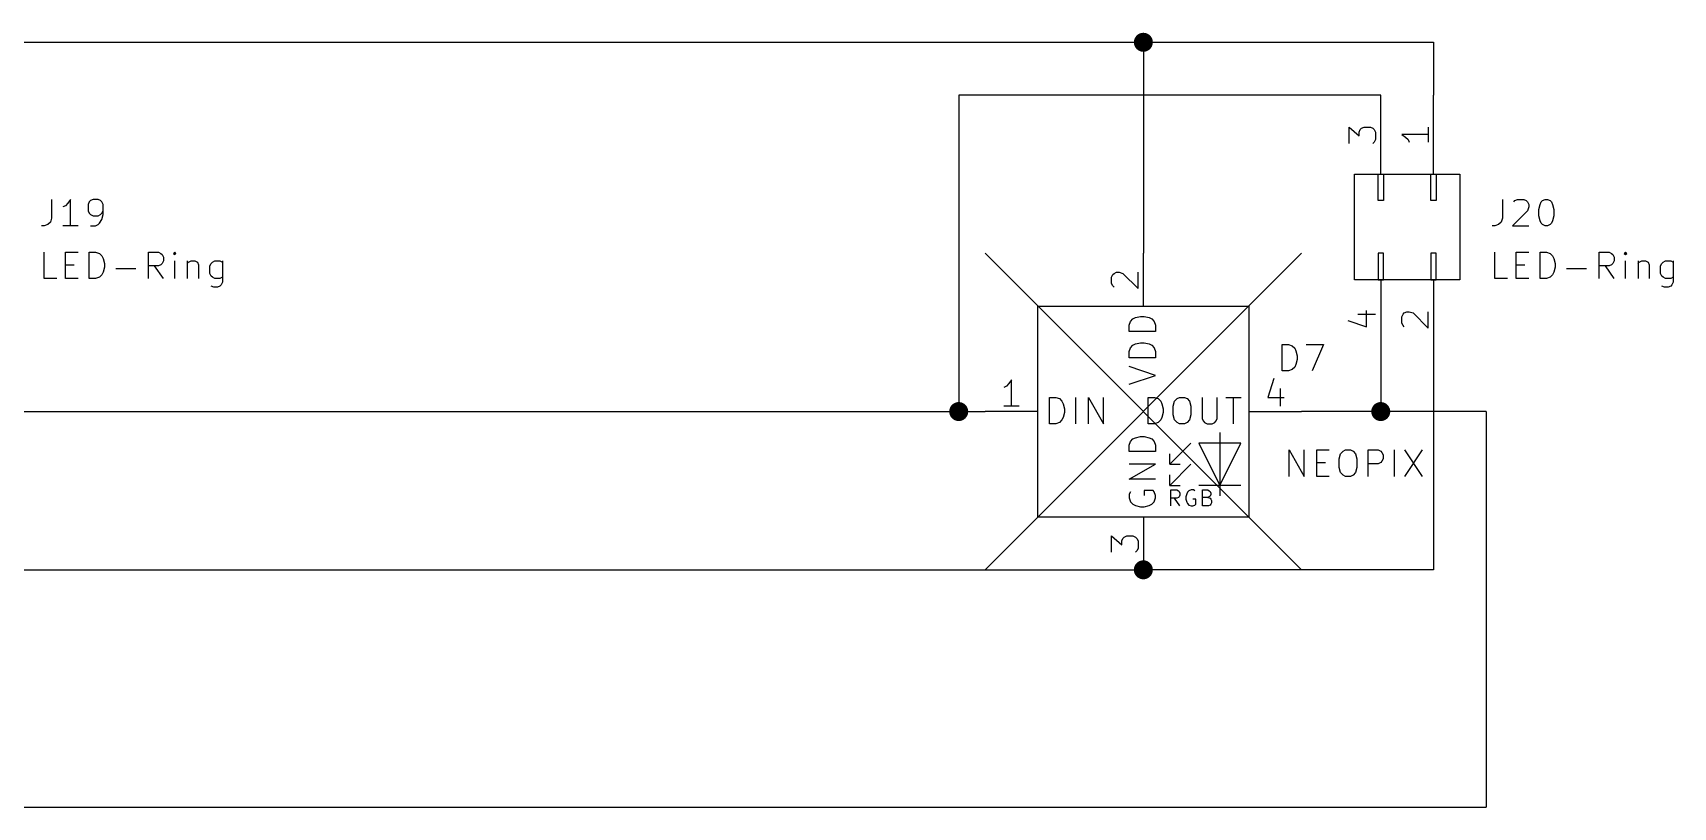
# Model space of a CAD drawing. Extents: x 0.4 to 11.3, y -7.9 to -0.4.
# Drawn here: x 5.545 to 8.654, y -4.75 to -3.282 of the extents above; entities that cross this region are included whole.
import ezdxf

# ---------------------------------------------------------------- set-up
doc = ezdxf.new("R2010")
doc.units = 0
doc.header["$MEASUREMENT"] = 0
for name, color, linetype in [('CYAN2', 4, 'CONTINUOUS'), ('GRAY3', 9, 'CONTINUOUS'), ('GREEN3', 91, 'CONTINUOUS'), ('LORANGE', 41, 'CONTINUOUS'), ('LYELLOW', 51, 'CONTINUOUS'), ('RED2', 1, 'CONTINUOUS'), ('RED3', 11, 'CONTINUOUS'), ('WHITE', 7, 'CONTINUOUS')]:
    doc.layers.add(name, color=color, linetype=linetype)

msp = doc.modelspace()

# ---------------------------------------------------------------- linework, layer by layer
at = {"layer": 'CYAN2', "linetype": 'CONTINUOUS'}
for p, q in [((5.58057, -3.5978), (5.58057, -3.63352)), ((5.61152, -3.60495), (5.60676, -3.60971)), ((5.61628, -3.5978), (5.61152, -3.60495)), ((5.61628, -3.6478), (5.61628, -3.5978)), ((5.65199, -3.60257), (5.64961, -3.60733)), ((5.65437, -3.60019), (5.65199, -3.60257)), ((5.65914, -3.5978), (5.65437, -3.60019)), ((5.66866, -3.5978), (5.65914, -3.5978)), ((5.67342, -3.60019), (5.66866, -3.5978)), ((5.6758, -3.60257), (5.67342, -3.60019)), ((5.67819, -3.60733), (5.6758, -3.60257)), ((8.33057, -3.5978), (8.33057, -3.63352)), ((8.33057, -3.5978), (8.33057, -3.63352)), ((8.352, -3.60257), (8.35437, -3.60019)), ((8.352, -3.60257), (8.35437, -3.60019)), ((8.35437, -3.60019), (8.35914, -3.5978)), ((8.35437, -3.60019), (8.35914, -3.5978)), ((8.35914, -3.5978), (8.37104, -3.5978)), ((8.35914, -3.5978), (8.37104, -3.5978)), ((8.37104, -3.5978), (8.3758, -3.60019)), ((8.37104, -3.5978), (8.3758, -3.60019)), ((8.3758, -3.60019), (8.37819, -3.60257)), ((8.3758, -3.60019), (8.37819, -3.60257)), ((8.37819, -3.60257), (8.38057, -3.60733)), ((8.37819, -3.60257), (8.38057, -3.60733)), ((8.40199, -3.60733), (8.40437, -3.60257)), ((8.40199, -3.60733), (8.40437, -3.60257)), ((8.40437, -3.60257), (8.40676, -3.60019)), ((8.40437, -3.60257), (8.40676, -3.60019)), ((8.40676, -3.60019), (8.41152, -3.5978)), ((8.40676, -3.60019), (8.41152, -3.5978)), ((8.41152, -3.5978), (8.41628, -3.5978)), ((8.41152, -3.5978), (8.41628, -3.5978)), ((8.41628, -3.5978), (8.42104, -3.60019)), ((8.41628, -3.5978), (8.42104, -3.60019)), ((8.42104, -3.60019), (8.42342, -3.60257)), ((8.42104, -3.60019), (8.42342, -3.60257)), ((8.42342, -3.60257), (8.4258, -3.60733)), ((8.42342, -3.60257), (8.4258, -3.60733)), ((5.58057, -3.63352), (5.57819, -3.64066)), ((5.60676, -3.60971), (5.602, -3.61209)), ((5.64961, -3.60733), (5.64961, -3.61923)), ((5.64961, -3.61923), (5.65199, -3.624)), ((5.65199, -3.624), (5.65437, -3.62637)), ((5.65437, -3.62637), (5.65914, -3.62876)), ((5.65914, -3.62876), (5.66866, -3.62876)), ((5.66866, -3.62876), (5.67342, -3.62637)), ((5.67104, -3.64304), (5.6758, -3.6359)), ((5.67342, -3.62637), (5.6758, -3.624)), ((5.6758, -3.624), (5.67819, -3.61923)), ((5.6758, -3.6359), (5.67819, -3.62637)), ((5.67819, -3.62637), (5.67819, -3.60733)), ((8.33057, -3.63352), (8.32819, -3.64066)), ((8.33057, -3.63352), (8.32819, -3.64066)), ((8.37819, -3.61923), (8.34961, -3.6478)), ((8.37819, -3.61923), (8.34961, -3.6478)), ((8.38057, -3.61209), (8.37819, -3.61923)), ((8.38057, -3.61209), (8.37819, -3.61923)), ((8.38057, -3.60733), (8.38057, -3.61209)), ((8.38057, -3.60733), (8.38057, -3.61209)), ((8.39961, -3.61685), (8.40199, -3.60733)), ((8.39961, -3.61685), (8.40199, -3.60733)), ((8.39961, -3.62876), (8.39961, -3.61685)), ((8.39961, -3.62876), (8.39961, -3.61685)), ((8.40199, -3.63828), (8.39961, -3.62876)), ((8.40199, -3.63828), (8.39961, -3.62876)), ((8.4258, -3.60733), (8.42819, -3.61685)), ((8.4258, -3.60733), (8.42819, -3.61685)), ((8.42819, -3.62876), (8.4258, -3.63828)), ((8.42819, -3.62876), (8.4258, -3.63828)), ((8.42819, -3.61685), (8.42819, -3.62876)), ((8.42819, -3.61685), (8.42819, -3.62876)), ((5.56628, -3.6478), (5.56152, -3.6478)), ((5.57343, -3.64543), (5.56628, -3.6478)), ((5.57819, -3.64066), (5.57343, -3.64543)), ((5.63057, -3.6478), (5.602, -3.6478)), ((5.65437, -3.6478), (5.6639, -3.6478)), ((5.6639, -3.6478), (5.66866, -3.64543)), ((5.66866, -3.64543), (5.67104, -3.64304)), ((8.31628, -3.6478), (8.31152, -3.6478)), ((8.31628, -3.6478), (8.31152, -3.6478)), ((8.32343, -3.64543), (8.31628, -3.6478)), ((8.32343, -3.64543), (8.31628, -3.6478)), ((8.32819, -3.64066), (8.32343, -3.64543)), ((8.32819, -3.64066), (8.32343, -3.64543)), ((8.34961, -3.6478), (8.38057, -3.6478)), ((8.34961, -3.6478), (8.38057, -3.6478)), ((8.40437, -3.64304), (8.40199, -3.63828)), ((8.40437, -3.64304), (8.40199, -3.63828)), ((8.40676, -3.64543), (8.40437, -3.64304)), ((8.40676, -3.64543), (8.40437, -3.64304)), ((8.41152, -3.6478), (8.40676, -3.64543)), ((8.41152, -3.6478), (8.40676, -3.64543)), ((8.41628, -3.6478), (8.41152, -3.6478)), ((8.41628, -3.6478), (8.41152, -3.6478)), ((8.42104, -3.64543), (8.41628, -3.6478)), ((8.42104, -3.64543), (8.41628, -3.6478)), ((8.42342, -3.64304), (8.42104, -3.64543)), ((8.42342, -3.64304), (8.42104, -3.64543)), ((8.4258, -3.63828), (8.42342, -3.64304)), ((8.4258, -3.63828), (8.42342, -3.64304)), ((5.56628, -3.7478), (5.56628, -3.6978)), ((5.60676, -3.7478), (5.60676, -3.6978)), ((5.60676, -3.6978), (5.63057, -3.6978)), ((5.65199, -3.7478), (5.65199, -3.6978)), ((5.65199, -3.6978), (5.6639, -3.6978)), ((5.6639, -3.6978), (5.67104, -3.70019)), ((5.67104, -3.70019), (5.6758, -3.70495)), ((5.7639, -3.7478), (5.7639, -3.6978)), ((5.7639, -3.6978), (5.78294, -3.6978)), ((5.78294, -3.6978), (5.78771, -3.70019)), ((5.78771, -3.70019), (5.79009, -3.70257)), ((5.8139, -3.6978), (5.81152, -3.70019)), ((5.81152, -3.70019), (5.8139, -3.70257)), ((5.81628, -3.70019), (5.8139, -3.6978)), ((5.8139, -3.6978), (5.8139, -3.70257)), ((5.8139, -3.70257), (5.81628, -3.70019)), ((8.31628, -3.7478), (8.31628, -3.6978)), ((8.31628, -3.7478), (8.31628, -3.6978)), ((8.35676, -3.7478), (8.35676, -3.6978)), ((8.35676, -3.6978), (8.38057, -3.6978)), ((8.35676, -3.7478), (8.35676, -3.6978)), ((8.35676, -3.6978), (8.38057, -3.6978)), ((8.40199, -3.7478), (8.40199, -3.6978)), ((8.40199, -3.6978), (8.4139, -3.6978)), ((8.40199, -3.7478), (8.40199, -3.6978)), ((8.40199, -3.6978), (8.4139, -3.6978)), ((8.4139, -3.6978), (8.42104, -3.70019)), ((8.4139, -3.6978), (8.42104, -3.70019)), ((8.42104, -3.70019), (8.4258, -3.70495)), ((8.42104, -3.70019), (8.4258, -3.70495)), ((8.5139, -3.7478), (8.5139, -3.6978)), ((8.5139, -3.6978), (8.53294, -3.6978)), ((8.5139, -3.7478), (8.5139, -3.6978)), ((8.5139, -3.6978), (8.53294, -3.6978)), ((8.53294, -3.6978), (8.53771, -3.70019)), ((8.53294, -3.6978), (8.53771, -3.70019)), ((8.53771, -3.70019), (8.54009, -3.70257)), ((8.53771, -3.70019), (8.54009, -3.70257)), ((8.5639, -3.6978), (8.56152, -3.70019)), ((8.5639, -3.6978), (8.56152, -3.70019)), ((8.56152, -3.70019), (8.5639, -3.70257)), ((8.56152, -3.70019), (8.5639, -3.70257)), ((8.56628, -3.70019), (8.5639, -3.6978)), ((8.5639, -3.6978), (8.5639, -3.70257)), ((8.56628, -3.70019), (8.5639, -3.6978)), ((8.5639, -3.6978), (8.5639, -3.70257)), ((8.5639, -3.70257), (8.56628, -3.70019)), ((8.5639, -3.70257), (8.56628, -3.70019)), ((5.60676, -3.72161), (5.62343, -3.72161)), ((5.6758, -3.70495), (5.67819, -3.70971)), ((5.67819, -3.70971), (5.68056, -3.71923)), ((5.68056, -3.72637), (5.67819, -3.7359)), ((5.68056, -3.71923), (5.68056, -3.72637)), ((5.70199, -3.72876), (5.74009, -3.72876)), ((5.78294, -3.724), (5.7639, -3.724)), ((5.79247, -3.7478), (5.7758, -3.724)), ((5.78771, -3.72161), (5.78294, -3.724)), ((5.79009, -3.71923), (5.78771, -3.72161)), ((5.79009, -3.70257), (5.79247, -3.70733)), ((5.79247, -3.71447), (5.79009, -3.71923)), ((5.79247, -3.70733), (5.79247, -3.71447)), ((5.8139, -3.7478), (5.8139, -3.71447)), ((5.83771, -3.71447), (5.83771, -3.7478)), ((5.83771, -3.71923), (5.84009, -3.71685)), ((5.84009, -3.71685), (5.84485, -3.71447)), ((5.84485, -3.71447), (5.852, -3.71447)), ((5.852, -3.71447), (5.85676, -3.71685)), ((5.85676, -3.71685), (5.85914, -3.72161)), ((5.85914, -3.72161), (5.85914, -3.7478)), ((5.88057, -3.724), (5.88294, -3.71923)), ((5.88057, -3.73828), (5.88057, -3.724)), ((5.88294, -3.71923), (5.88533, -3.71685)), ((5.88533, -3.71685), (5.89009, -3.71447)), ((5.89009, -3.71447), (5.89961, -3.71447)), ((5.89961, -3.71447), (5.90437, -3.71685)), ((5.90437, -3.71447), (5.90437, -3.75495)), ((8.35676, -3.72161), (8.37343, -3.72161)), ((8.35676, -3.72161), (8.37343, -3.72161)), ((8.4258, -3.70495), (8.42819, -3.70971)), ((8.4258, -3.70495), (8.42819, -3.70971)), ((8.42819, -3.70971), (8.43056, -3.71923)), ((8.42819, -3.70971), (8.43056, -3.71923)), ((8.43056, -3.72637), (8.42819, -3.7359)), ((8.43056, -3.72637), (8.42819, -3.7359)), ((8.43056, -3.71923), (8.43056, -3.72637)), ((8.43056, -3.71923), (8.43056, -3.72637)), ((8.45199, -3.72876), (8.49009, -3.72876)), ((8.45199, -3.72876), (8.49009, -3.72876)), ((8.53294, -3.724), (8.5139, -3.724)), ((8.53294, -3.724), (8.5139, -3.724)), ((8.54247, -3.7478), (8.5258, -3.724)), ((8.54247, -3.7478), (8.5258, -3.724)), ((8.53771, -3.72161), (8.53294, -3.724)), ((8.53771, -3.72161), (8.53294, -3.724)), ((8.54009, -3.71923), (8.53771, -3.72161)), ((8.54009, -3.71923), (8.53771, -3.72161)), ((8.54009, -3.70257), (8.54247, -3.70733)), ((8.54009, -3.70257), (8.54247, -3.70733)), ((8.54247, -3.71447), (8.54009, -3.71923)), ((8.54247, -3.71447), (8.54009, -3.71923)), ((8.54247, -3.70733), (8.54247, -3.71447)), ((8.54247, -3.70733), (8.54247, -3.71447)), ((8.5639, -3.7478), (8.5639, -3.71447)), ((8.5639, -3.7478), (8.5639, -3.71447)), ((8.58771, -3.71447), (8.58771, -3.7478)), ((8.58771, -3.71447), (8.58771, -3.7478)), ((8.58771, -3.71923), (8.59009, -3.71685)), ((8.58771, -3.71923), (8.59009, -3.71685)), ((8.59009, -3.71685), (8.59485, -3.71447)), ((8.59009, -3.71685), (8.59485, -3.71447)), ((8.59485, -3.71447), (8.602, -3.71447)), ((8.59485, -3.71447), (8.602, -3.71447)), ((8.602, -3.71447), (8.60676, -3.71685)), ((8.602, -3.71447), (8.60676, -3.71685)), ((8.60676, -3.71685), (8.60914, -3.72161)), ((8.60676, -3.71685), (8.60914, -3.72161)), ((8.60914, -3.72161), (8.60914, -3.7478)), ((8.60914, -3.72161), (8.60914, -3.7478)), ((8.63057, -3.724), (8.63294, -3.71923)), ((8.63057, -3.724), (8.63294, -3.71923)), ((8.63057, -3.73828), (8.63057, -3.724)), ((8.63057, -3.73828), (8.63057, -3.724)), ((8.63294, -3.71923), (8.63533, -3.71685)), ((8.63294, -3.71923), (8.63533, -3.71685)), ((8.63533, -3.71685), (8.64009, -3.71447)), ((8.63533, -3.71685), (8.64009, -3.71447)), ((8.64009, -3.71447), (8.64961, -3.71447)), ((8.64009, -3.71447), (8.64961, -3.71447)), ((8.64961, -3.71447), (8.65437, -3.71685)), ((8.64961, -3.71447), (8.65437, -3.71685)), ((8.65437, -3.71447), (8.65437, -3.75495)), ((8.65437, -3.71447), (8.65437, -3.75495)), ((5.59009, -3.7478), (5.56628, -3.7478)), ((5.63057, -3.7478), (5.60676, -3.7478)), ((5.6639, -3.7478), (5.65199, -3.7478)), ((5.67104, -3.74543), (5.6639, -3.7478)), ((5.6758, -3.74066), (5.67104, -3.74543)), ((5.67819, -3.7359), (5.6758, -3.74066)), ((5.88294, -3.74304), (5.88057, -3.73828)), ((5.88533, -3.74543), (5.88294, -3.74304)), ((5.88771, -3.76447), (5.88294, -3.76209)), ((5.89009, -3.7478), (5.88533, -3.74543)), ((5.89961, -3.7478), (5.89009, -3.7478)), ((5.89961, -3.76209), (5.89485, -3.76447)), ((5.90437, -3.74543), (5.89961, -3.7478)), ((5.90199, -3.75971), (5.89961, -3.76209)), ((5.90437, -3.75495), (5.90199, -3.75971)), ((8.34009, -3.7478), (8.31628, -3.7478)), ((8.34009, -3.7478), (8.31628, -3.7478)), ((8.38057, -3.7478), (8.35676, -3.7478)), ((8.38057, -3.7478), (8.35676, -3.7478)), ((8.4139, -3.7478), (8.40199, -3.7478)), ((8.4139, -3.7478), (8.40199, -3.7478)), ((8.42104, -3.74543), (8.4139, -3.7478)), ((8.42104, -3.74543), (8.4139, -3.7478)), ((8.4258, -3.74066), (8.42104, -3.74543)), ((8.4258, -3.74066), (8.42104, -3.74543)), ((8.42819, -3.7359), (8.4258, -3.74066)), ((8.42819, -3.7359), (8.4258, -3.74066)), ((8.63294, -3.74304), (8.63057, -3.73828)), ((8.63294, -3.74304), (8.63057, -3.73828)), ((8.63533, -3.74543), (8.63294, -3.74304)), ((8.63533, -3.74543), (8.63294, -3.74304)), ((8.63771, -3.76447), (8.63294, -3.76209)), ((8.63771, -3.76447), (8.63294, -3.76209)), ((8.64009, -3.7478), (8.63533, -3.74543)), ((8.64009, -3.7478), (8.63533, -3.74543)), ((8.64961, -3.7478), (8.64009, -3.7478)), ((8.64961, -3.7478), (8.64009, -3.7478)), ((8.64961, -3.76209), (8.64485, -3.76447)), ((8.64961, -3.76209), (8.64485, -3.76447)), ((8.65437, -3.74543), (8.64961, -3.7478)), ((8.65437, -3.74543), (8.64961, -3.7478)), ((8.65199, -3.75971), (8.64961, -3.76209)), ((8.65199, -3.75971), (8.64961, -3.76209)), ((8.65437, -3.75495), (8.65199, -3.75971)), ((8.65437, -3.75495), (8.65199, -3.75971)), ((5.89485, -3.76447), (5.88771, -3.76447)), ((8.64485, -3.76447), (8.63771, -3.76447)), ((8.64485, -3.76447), (8.63771, -3.76447))]:
    msp.add_line(p, q, dxfattribs=at)
at = {"layer": 'GRAY3', "linetype": 'CONTINUOUS'}
for p, q in [((7.65, -3.8), (7.65, -3.7)), ((7.65, -3.8), (7.65, -3.7)), ((7.58988, -3.74523), (7.59226, -3.74047)), ((7.58988, -3.74523), (7.59226, -3.74047)), ((7.58988, -3.75714), (7.58988, -3.74523)), ((7.58988, -3.75714), (7.58988, -3.74523)), ((7.59226, -3.7619), (7.58988, -3.75714)), ((7.59226, -3.7619), (7.58988, -3.75714)), ((7.59226, -3.74047), (7.59464, -3.73809)), ((7.59226, -3.74047), (7.59464, -3.73809)), ((7.59464, -3.76428), (7.59226, -3.7619)), ((7.59464, -3.76428), (7.59226, -3.7619)), ((7.59464, -3.73809), (7.5994, -3.73571)), ((7.59464, -3.73809), (7.5994, -3.73571)), ((7.5994, -3.73571), (7.60417, -3.73571)), ((7.5994, -3.73571), (7.60417, -3.73571)), ((7.60417, -3.73571), (7.61131, -3.73809)), ((7.60417, -3.73571), (7.61131, -3.73809)), ((7.61131, -3.73809), (7.63988, -3.76666)), ((7.61131, -3.73809), (7.63988, -3.76666)), ((7.63988, -3.76666), (7.63988, -3.73571)), ((7.63988, -3.76666), (7.63988, -3.73571)), ((7.45, -4.2), (7.45, -3.8)), ((7.45, -3.8), (7.85, -3.8)), ((7.62551, -3.82905), (7.63028, -3.82428)), ((7.62551, -3.82905), (7.63028, -3.82428)), ((7.63028, -3.82428), (7.63504, -3.8219)), ((7.63028, -3.82428), (7.63504, -3.8219)), ((7.63504, -3.8219), (7.64456, -3.81952)), ((7.63504, -3.8219), (7.64456, -3.81952)), ((7.64456, -3.81952), (7.6517, -3.81952)), ((7.64456, -3.81952), (7.6517, -3.81952)), ((7.6517, -3.81952), (7.66122, -3.8219)), ((7.6517, -3.81952), (7.66122, -3.8219)), ((7.66122, -3.8219), (7.66599, -3.82428)), ((7.66122, -3.8219), (7.66599, -3.82428)), ((7.66599, -3.82428), (7.67075, -3.82905)), ((7.66599, -3.82428), (7.67075, -3.82905)), ((7.85, -3.8), (7.85, -4.2)), ((7.62313, -3.83619), (7.62551, -3.82905)), ((7.62313, -3.83619), (7.62551, -3.82905)), ((7.62313, -3.84809), (7.62313, -3.83619)), ((7.62313, -3.84809), (7.62313, -3.83619)), ((7.67313, -3.84809), (7.62313, -3.84809)), ((7.67313, -3.84809), (7.62313, -3.84809)), ((7.67075, -3.82905), (7.67313, -3.83619)), ((7.67075, -3.82905), (7.67313, -3.83619)), ((7.67313, -3.83619), (7.67313, -3.84809)), ((7.67313, -3.83619), (7.67313, -3.84809)), ((7.62313, -3.88619), (7.62551, -3.87905)), ((7.62313, -3.88619), (7.62551, -3.87905)), ((7.62313, -3.89809), (7.62313, -3.88619)), ((7.62313, -3.89809), (7.62313, -3.88619)), ((7.62551, -3.87905), (7.63028, -3.87428)), ((7.62551, -3.87905), (7.63028, -3.87428)), ((7.63028, -3.87428), (7.63504, -3.8719)), ((7.63028, -3.87428), (7.63504, -3.8719)), ((7.63504, -3.8719), (7.64456, -3.86952)), ((7.63504, -3.8719), (7.64456, -3.86952)), ((7.64456, -3.86952), (7.6517, -3.86952)), ((7.64456, -3.86952), (7.6517, -3.86952)), ((7.6517, -3.86952), (7.66122, -3.8719)), ((7.6517, -3.86952), (7.66122, -3.8719)), ((7.66122, -3.8719), (7.66599, -3.87428)), ((7.66122, -3.8719), (7.66599, -3.87428)), ((7.66599, -3.87428), (7.67075, -3.87905)), ((7.66599, -3.87428), (7.67075, -3.87905)), ((7.67075, -3.87905), (7.67313, -3.88619)), ((7.67075, -3.87905), (7.67313, -3.88619)), ((7.67313, -3.88619), (7.67313, -3.89809)), ((7.67313, -3.88619), (7.67313, -3.89809)), ((7.91309, -3.9228), (7.91309, -3.8728)), ((7.91309, -3.8728), (7.925, -3.8728)), ((7.91309, -3.9228), (7.91309, -3.8728)), ((7.91309, -3.8728), (7.925, -3.8728)), ((7.925, -3.8728), (7.93214, -3.87519)), ((7.925, -3.8728), (7.93214, -3.87519)), ((7.93214, -3.87519), (7.93691, -3.87995)), ((7.93214, -3.87519), (7.93691, -3.87995)), ((7.93691, -3.87995), (7.93929, -3.88471)), ((7.93691, -3.87995), (7.93929, -3.88471)), ((7.93929, -3.88471), (7.94167, -3.89423)), ((7.93929, -3.88471), (7.94167, -3.89423)), ((7.95833, -3.8728), (7.99167, -3.8728)), ((7.95833, -3.8728), (7.99167, -3.8728)), ((7.99167, -3.8728), (7.97024, -3.9228)), ((7.99167, -3.8728), (7.97024, -3.9228)), ((7.67313, -3.89809), (7.62313, -3.89809)), ((7.67313, -3.89809), (7.62313, -3.89809)), ((7.67313, -3.93143), (7.62313, -3.91476)), ((7.67313, -3.93143), (7.62313, -3.91476)), ((7.93691, -3.91566), (7.93214, -3.92043)), ((7.93691, -3.91566), (7.93214, -3.92043)), ((7.93929, -3.9109), (7.93691, -3.91566)), ((7.93929, -3.9109), (7.93691, -3.91566)), ((7.94167, -3.90137), (7.93929, -3.9109)), ((7.94167, -3.90137), (7.93929, -3.9109)), ((7.94167, -3.89423), (7.94167, -3.90137)), ((7.94167, -3.89423), (7.94167, -3.90137)), ((7.39524, -3.94702), (7.39048, -3.95178)), ((7.39524, -3.94702), (7.39048, -3.95178)), ((7.4, -3.93988), (7.39524, -3.94702)), ((7.4, -3.93988), (7.39524, -3.94702)), ((7.4, -3.98988), (7.4, -3.93988)), ((7.4, -3.98988), (7.4, -3.93988)), ((7.62313, -3.94809), (7.67313, -3.93143)), ((7.62313, -3.94809), (7.67313, -3.93143)), ((7.89762, -3.9375), (7.88572, -3.97321)), ((7.89762, -3.9375), (7.88572, -3.97321)), ((7.925, -3.9228), (7.91309, -3.9228)), ((7.925, -3.9228), (7.91309, -3.9228)), ((7.93214, -3.92043), (7.925, -3.9228)), ((7.93214, -3.92043), (7.925, -3.9228)), ((7.39048, -3.95178), (7.38572, -3.95417)), ((7.39048, -3.95178), (7.38572, -3.95417)), ((7.4719, -4.02313), (7.4719, -3.97313)), ((7.4719, -3.97313), (7.48381, -3.97313)), ((7.4719, -4.02313), (7.4719, -3.97313)), ((7.4719, -3.97313), (7.48381, -3.97313)), ((7.48381, -3.97313), (7.49095, -3.97551)), ((7.48381, -3.97313), (7.49095, -3.97551)), ((7.49095, -3.97551), (7.49571, -3.98028)), ((7.49095, -3.97551), (7.49571, -3.98028)), ((7.5219, -4.02313), (7.5219, -3.97313)), ((7.5219, -4.02313), (7.5219, -3.97313)), ((7.54571, -4.02313), (7.54571, -3.97313)), ((7.54571, -3.97313), (7.57428, -4.02313)), ((7.54571, -4.02313), (7.54571, -3.97313)), ((7.54571, -3.97313), (7.57428, -4.02313)), ((7.57428, -4.02313), (7.57428, -3.97313)), ((7.57428, -4.02313), (7.57428, -3.97313)), ((7.65904, -4.02313), (7.65904, -3.97313)), ((7.65904, -3.97313), (7.67095, -3.97313)), ((7.65904, -4.02313), (7.65904, -3.97313)), ((7.65904, -3.97313), (7.67095, -3.97313)), ((7.67095, -3.97313), (7.67809, -3.97551)), ((7.67095, -3.97313), (7.67809, -3.97551)), ((7.67809, -3.97551), (7.68285, -3.98028)), ((7.67809, -3.97551), (7.68285, -3.98028)), ((7.70904, -3.98028), (7.71381, -3.97551)), ((7.70904, -3.98028), (7.71381, -3.97551)), ((7.71381, -3.97551), (7.71857, -3.97313)), ((7.71381, -3.97551), (7.71857, -3.97313)), ((7.71857, -3.97313), (7.72809, -3.97313)), ((7.71857, -3.97313), (7.72809, -3.97313)), ((7.72809, -3.97313), (7.73285, -3.97551)), ((7.72809, -3.97313), (7.73285, -3.97551)), ((7.73285, -3.97551), (7.73761, -3.98028)), ((7.73285, -3.97551), (7.73761, -3.98028)), ((7.76143, -3.97313), (7.76143, -4.01361)), ((7.76143, -3.97313), (7.76143, -4.01361)), ((7.79, -4.01361), (7.79, -3.97313)), ((7.79, -4.01361), (7.79, -3.97313)), ((7.80667, -3.97313), (7.83524, -3.97313)), ((7.80667, -3.97313), (7.83524, -3.97313)), ((7.82095, -4.02313), (7.82095, -3.97313)), ((7.82095, -4.02313), (7.82095, -3.97313)), ((7.88572, -3.97321), (7.91667, -3.97321)), ((7.88572, -3.97321), (7.91667, -3.97321)), ((7.90952, -3.95655), (7.90952, -3.98988)), ((7.90952, -3.95655), (7.90952, -3.98988)), ((7.45, -4), (7.35, -4)), ((7.45, -4), (7.35, -4)), ((7.41429, -3.98988), (7.38572, -3.98988)), ((7.41429, -3.98988), (7.38572, -3.98988)), ((7.49571, -3.98028), (7.49809, -3.98504)), ((7.49571, -3.98028), (7.49809, -3.98504)), ((7.49809, -4.01122), (7.49571, -4.01599)), ((7.49809, -4.01122), (7.49571, -4.01599)), ((7.49809, -3.98504), (7.50047, -3.99456)), ((7.49809, -3.98504), (7.50047, -3.99456)), ((7.50047, -4.0017), (7.49809, -4.01122)), ((7.50047, -4.0017), (7.49809, -4.01122)), ((7.50047, -3.99456), (7.50047, -4.0017)), ((7.50047, -3.99456), (7.50047, -4.0017)), ((7.68285, -3.98028), (7.68524, -3.98504)), ((7.68285, -3.98028), (7.68524, -3.98504)), ((7.68524, -4.01122), (7.68285, -4.01599)), ((7.68524, -4.01122), (7.68285, -4.01599)), ((7.68524, -3.98504), (7.68761, -3.99456)), ((7.68524, -3.98504), (7.68761, -3.99456)), ((7.68761, -4.0017), (7.68524, -4.01122)), ((7.68761, -4.0017), (7.68524, -4.01122)), ((7.68761, -3.99456), (7.68761, -4.0017)), ((7.68761, -3.99456), (7.68761, -4.0017)), ((7.70667, -3.9898), (7.70904, -3.98028)), ((7.70667, -3.9898), (7.70904, -3.98028)), ((7.70667, -4.00646), (7.70667, -3.9898)), ((7.70667, -4.00646), (7.70667, -3.9898)), ((7.70904, -4.01599), (7.70667, -4.00646)), ((7.70904, -4.01599), (7.70667, -4.00646)), ((7.73761, -3.98028), (7.74, -3.9898)), ((7.73761, -3.98028), (7.74, -3.9898)), ((7.74, -4.00646), (7.73761, -4.01599)), ((7.74, -4.00646), (7.73761, -4.01599)), ((7.74, -3.9898), (7.74, -4.00646)), ((7.74, -3.9898), (7.74, -4.00646)), ((7.85, -4), (7.95, -4)), ((7.85, -4), (7.95, -4)), ((7.48381, -4.02313), (7.4719, -4.02313)), ((7.48381, -4.02313), (7.4719, -4.02313)), ((7.49095, -4.02075), (7.48381, -4.02313)), ((7.49095, -4.02075), (7.48381, -4.02313)), ((7.49571, -4.01599), (7.49095, -4.02075)), ((7.49571, -4.01599), (7.49095, -4.02075)), ((7.67095, -4.02313), (7.65904, -4.02313)), ((7.67095, -4.02313), (7.65904, -4.02313)), ((7.67809, -4.02075), (7.67095, -4.02313)), ((7.67809, -4.02075), (7.67095, -4.02313)), ((7.68285, -4.01599), (7.67809, -4.02075)), ((7.68285, -4.01599), (7.67809, -4.02075)), ((7.71381, -4.02075), (7.70904, -4.01599)), ((7.71381, -4.02075), (7.70904, -4.01599)), ((7.71857, -4.02313), (7.71381, -4.02075)), ((7.71857, -4.02313), (7.71381, -4.02075)), ((7.72809, -4.02313), (7.71857, -4.02313)), ((7.72809, -4.02313), (7.71857, -4.02313)), ((7.73285, -4.02075), (7.72809, -4.02313)), ((7.73285, -4.02075), (7.72809, -4.02313)), ((7.73761, -4.01599), (7.73285, -4.02075)), ((7.73761, -4.01599), (7.73285, -4.02075)), ((7.76143, -4.01361), (7.76381, -4.01837)), ((7.76143, -4.01361), (7.76381, -4.01837)), ((7.76381, -4.01837), (7.76619, -4.02075)), ((7.76381, -4.01837), (7.76619, -4.02075)), ((7.76619, -4.02075), (7.77095, -4.02313)), ((7.76619, -4.02075), (7.77095, -4.02313)), ((7.77095, -4.02313), (7.78047, -4.02313)), ((7.77095, -4.02313), (7.78047, -4.02313)), ((7.78047, -4.02313), (7.78524, -4.02075)), ((7.78047, -4.02313), (7.78524, -4.02075)), ((7.78524, -4.02075), (7.78762, -4.01837)), ((7.78524, -4.02075), (7.78762, -4.01837)), ((7.78762, -4.01837), (7.79, -4.01361)), ((7.78762, -4.01837), (7.79, -4.01361)), ((7.795, -4.04), (7.795, -4.14)), ((7.62313, -4.06381), (7.62551, -4.05667)), ((7.62313, -4.06381), (7.62551, -4.05667)), ((7.62313, -4.07571), (7.62313, -4.06381)), ((7.62313, -4.07571), (7.62313, -4.06381)), ((7.62551, -4.05667), (7.63028, -4.0519)), ((7.62551, -4.05667), (7.63028, -4.0519)), ((7.63028, -4.0519), (7.63504, -4.04952)), ((7.63028, -4.0519), (7.63504, -4.04952)), ((7.63504, -4.04952), (7.64456, -4.04714)), ((7.63504, -4.04952), (7.64456, -4.04714)), ((7.64456, -4.04714), (7.6517, -4.04714)), ((7.64456, -4.04714), (7.6517, -4.04714)), ((7.6517, -4.04714), (7.66122, -4.04952)), ((7.6517, -4.04714), (7.66122, -4.04952)), ((7.66122, -4.04952), (7.66599, -4.0519)), ((7.66122, -4.04952), (7.66599, -4.0519)), ((7.66599, -4.0519), (7.67075, -4.05667)), ((7.66599, -4.0519), (7.67075, -4.05667)), ((7.67075, -4.05667), (7.67313, -4.06381)), ((7.67075, -4.05667), (7.67313, -4.06381)), ((7.67313, -4.06381), (7.67313, -4.07571)), ((7.67313, -4.06381), (7.67313, -4.07571)), ((7.74, -4.06), (7.7, -4.1)), ((7.835, -4.06), (7.755, -4.06)), ((7.755, -4.06), (7.795, -4.14)), ((7.795, -4.14), (7.835, -4.06)), ((7.92619, -4.1228), (7.92619, -4.0728)), ((7.92619, -4.0728), (7.95476, -4.1228)), ((7.92619, -4.1228), (7.92619, -4.0728)), ((7.92619, -4.0728), (7.95476, -4.1228)), ((7.95476, -4.1228), (7.95476, -4.0728)), ((7.95476, -4.1228), (7.95476, -4.0728)), ((7.97857, -4.1228), (7.97857, -4.0728)), ((7.97857, -4.0728), (8.00238, -4.0728)), ((7.97857, -4.1228), (7.97857, -4.0728)), ((7.97857, -4.0728), (8.00238, -4.0728)), ((8.02857, -4.07519), (8.03333, -4.0728)), ((8.02857, -4.07519), (8.03333, -4.0728)), ((8.03333, -4.0728), (8.04285, -4.0728)), ((8.03333, -4.0728), (8.04285, -4.0728)), ((8.04285, -4.0728), (8.04762, -4.07519)), ((8.04285, -4.0728), (8.04762, -4.07519)), ((8.07619, -4.1228), (8.07619, -4.0728)), ((8.07619, -4.0728), (8.09524, -4.0728)), ((8.07619, -4.1228), (8.07619, -4.0728)), ((8.07619, -4.0728), (8.09524, -4.0728)), ((8.09524, -4.0728), (8.1, -4.07519)), ((8.09524, -4.0728), (8.1, -4.07519)), ((8.12619, -4.1228), (8.12619, -4.0728)), ((8.12619, -4.1228), (8.12619, -4.0728)), ((8.14524, -4.0728), (8.17857, -4.1228)), ((8.17857, -4.0728), (8.14524, -4.1228)), ((8.14524, -4.0728), (8.17857, -4.1228)), ((8.17857, -4.0728), (8.14524, -4.1228)), ((7.67313, -4.07571), (7.62313, -4.07571)), ((7.67313, -4.07571), (7.62313, -4.07571)), ((7.62313, -4.12809), (7.67313, -4.09952)), ((7.67313, -4.09952), (7.62313, -4.09952)), ((7.62313, -4.12809), (7.67313, -4.09952)), ((7.67313, -4.09952), (7.62313, -4.09952)), ((7.7, -4.1), (7.7, -4.08)), ((7.7, -4.1), (7.72, -4.1)), ((7.74, -4.1), (7.7, -4.14)), ((7.97857, -4.09661), (7.99524, -4.09661)), ((7.97857, -4.09661), (7.99524, -4.09661)), ((8.02143, -4.08947), (8.02381, -4.07995)), ((8.02143, -4.08947), (8.02381, -4.07995)), ((8.02143, -4.10614), (8.02143, -4.08947)), ((8.02143, -4.10614), (8.02143, -4.08947)), ((8.02381, -4.07995), (8.02857, -4.07519)), ((8.02381, -4.07995), (8.02857, -4.07519)), ((8.04762, -4.07519), (8.05238, -4.07995)), ((8.04762, -4.07519), (8.05238, -4.07995)), ((8.05238, -4.07995), (8.05476, -4.08947)), ((8.05238, -4.07995), (8.05476, -4.08947)), ((8.05476, -4.08947), (8.05476, -4.10614)), ((8.05476, -4.08947), (8.05476, -4.10614)), ((8.09524, -4.099), (8.07619, -4.099)), ((8.09524, -4.099), (8.07619, -4.099)), ((8.1, -4.09661), (8.09524, -4.099)), ((8.1, -4.09661), (8.09524, -4.099)), ((8.1, -4.07519), (8.10238, -4.07757)), ((8.1, -4.07519), (8.10238, -4.07757)), ((8.10238, -4.09423), (8.1, -4.09661)), ((8.10238, -4.09423), (8.1, -4.09661)), ((8.10238, -4.07757), (8.10476, -4.08233)), ((8.10238, -4.07757), (8.10476, -4.08233)), ((8.10476, -4.08947), (8.10238, -4.09423)), ((8.10476, -4.08947), (8.10238, -4.09423)), ((8.10476, -4.08233), (8.10476, -4.08947)), ((8.10476, -4.08233), (8.10476, -4.08947)), ((7.67313, -4.12809), (7.62313, -4.12809)), ((7.67313, -4.12809), (7.62313, -4.12809)), ((7.7, -4.14), (7.7, -4.12)), ((8.00238, -4.1228), (7.97857, -4.1228)), ((8.00238, -4.1228), (7.97857, -4.1228)), ((8.02381, -4.11566), (8.02143, -4.10614)), ((8.02381, -4.11566), (8.02143, -4.10614)), ((8.02857, -4.12043), (8.02381, -4.11566)), ((8.02857, -4.12043), (8.02381, -4.11566)), ((8.03333, -4.1228), (8.02857, -4.12043)), ((8.03333, -4.1228), (8.02857, -4.12043)), ((8.04285, -4.1228), (8.03333, -4.1228)), ((8.04285, -4.1228), (8.03333, -4.1228)), ((8.04762, -4.12043), (8.04285, -4.1228)), ((8.04762, -4.12043), (8.04285, -4.1228)), ((8.05238, -4.11566), (8.04762, -4.12043)), ((8.05238, -4.11566), (8.04762, -4.12043)), ((8.05476, -4.10614), (8.05238, -4.11566)), ((8.05476, -4.10614), (8.05238, -4.11566)), ((7.62551, -4.1519), (7.62313, -4.15667)), ((7.62551, -4.1519), (7.62313, -4.15667)), ((7.62313, -4.15667), (7.62313, -4.16381)), ((7.62313, -4.15667), (7.62313, -4.16381)), ((7.62313, -4.16381), (7.62551, -4.17095)), ((7.62313, -4.16381), (7.62551, -4.17095)), ((7.66837, -4.14952), (7.6517, -4.14952)), ((7.6517, -4.14952), (7.6517, -4.15905)), ((7.66837, -4.14952), (7.6517, -4.14952)), ((7.6517, -4.14952), (7.6517, -4.15905)), ((7.67075, -4.1519), (7.66837, -4.14952)), ((7.67075, -4.1519), (7.66837, -4.14952)), ((7.67313, -4.15905), (7.67075, -4.1519)), ((7.67313, -4.15905), (7.67075, -4.1519)), ((7.67075, -4.17095), (7.67313, -4.16381)), ((7.67075, -4.17095), (7.67313, -4.16381)), ((7.67313, -4.16381), (7.67313, -4.15905)), ((7.67313, -4.16381), (7.67313, -4.15905)), ((7.7, -4.14), (7.72, -4.14)), ((7.70214, -4.17869), (7.70214, -4.14869)), ((7.70214, -4.14869), (7.71357, -4.14869)), ((7.71357, -4.1644), (7.70214, -4.1644)), ((7.71928, -4.17869), (7.70928, -4.1644)), ((7.71357, -4.14869), (7.71643, -4.15011)), ((7.71643, -4.16297), (7.71357, -4.1644)), ((7.71643, -4.15011), (7.71785, -4.15154)), ((7.71785, -4.16154), (7.71643, -4.16297)), ((7.71785, -4.15154), (7.71928, -4.1544)), ((7.71928, -4.15869), (7.71785, -4.16154)), ((7.71928, -4.1544), (7.71928, -4.15869)), ((7.73214, -4.15583), (7.73071, -4.16154)), ((7.73071, -4.16154), (7.73071, -4.16583)), ((7.73071, -4.16583), (7.73214, -4.17154)), ((7.73357, -4.15297), (7.73214, -4.15583)), ((7.73643, -4.15011), (7.73357, -4.15297)), ((7.74071, -4.14869), (7.73643, -4.15011)), ((7.745, -4.14869), (7.74071, -4.14869)), ((7.74928, -4.16583), (7.74357, -4.16583)), ((7.74785, -4.15011), (7.745, -4.14869)), ((7.74928, -4.17583), (7.74928, -4.16583)), ((7.835, -4.14), (7.755, -4.14)), ((7.76214, -4.17869), (7.76214, -4.14869)), ((7.76214, -4.14869), (7.77214, -4.14869)), ((7.77214, -4.16297), (7.76214, -4.16297)), ((7.77214, -4.14869), (7.775, -4.15011)), ((7.775, -4.16154), (7.77214, -4.16297)), ((7.77214, -4.16297), (7.77643, -4.1644)), ((7.775, -4.15011), (7.77643, -4.15154)), ((7.77643, -4.16011), (7.775, -4.16154)), ((7.77643, -4.15154), (7.77785, -4.1544)), ((7.77785, -4.15726), (7.77643, -4.16011)), ((7.77643, -4.1644), (7.77785, -4.16583)), ((7.77785, -4.1544), (7.77785, -4.15726)), ((7.77785, -4.16583), (7.77928, -4.16869)), ((7.795, -4.14), (7.795, -4.16)), ((7.62551, -4.17095), (7.63028, -4.17571)), ((7.62551, -4.17095), (7.63028, -4.17571)), ((7.63028, -4.17571), (7.63504, -4.17809)), ((7.63028, -4.17571), (7.63504, -4.17809)), ((7.63504, -4.17809), (7.64456, -4.18047)), ((7.63504, -4.17809), (7.64456, -4.18047)), ((7.64456, -4.18047), (7.6517, -4.18047)), ((7.64456, -4.18047), (7.6517, -4.18047)), ((7.6517, -4.18047), (7.66122, -4.17809)), ((7.6517, -4.18047), (7.66122, -4.17809)), ((7.66122, -4.17809), (7.66599, -4.17571)), ((7.66122, -4.17809), (7.66599, -4.17571)), ((7.66599, -4.17571), (7.67075, -4.17095)), ((7.66599, -4.17571), (7.67075, -4.17095)), ((7.73214, -4.17154), (7.73357, -4.1744)), ((7.73357, -4.1744), (7.73643, -4.17726)), ((7.73643, -4.17726), (7.74071, -4.17869)), ((7.74071, -4.17869), (7.74357, -4.17869)), ((7.74357, -4.17869), (7.74785, -4.17726)), ((7.74785, -4.17726), (7.74928, -4.17583)), ((7.77357, -4.17869), (7.76214, -4.17869)), ((7.77643, -4.17726), (7.77357, -4.17869)), ((7.77785, -4.17583), (7.77643, -4.17726)), ((7.77928, -4.17297), (7.77785, -4.17583)), ((7.77928, -4.16869), (7.77928, -4.17297)), ((7.85, -4.2), (7.45, -4.2)), ((7.65, -4.2), (7.65, -4.3)), ((7.65, -4.2), (7.65, -4.3)), ((7.58988, -4.26666), (7.58988, -4.23571)), ((7.58988, -4.23571), (7.60893, -4.25238)), ((7.58988, -4.26666), (7.58988, -4.23571)), ((7.58988, -4.23571), (7.60893, -4.25238)), ((7.60893, -4.24523), (7.61131, -4.24047)), ((7.60893, -4.24523), (7.61131, -4.24047)), ((7.60893, -4.25238), (7.60893, -4.24523)), ((7.60893, -4.25238), (7.60893, -4.24523)), ((7.61131, -4.24047), (7.61369, -4.23809)), ((7.61131, -4.24047), (7.61369, -4.23809)), ((7.61369, -4.23809), (7.61845, -4.23571)), ((7.61369, -4.23809), (7.61845, -4.23571)), ((7.61845, -4.23571), (7.63035, -4.23571)), ((7.61845, -4.23571), (7.63035, -4.23571)), ((7.63035, -4.23571), (7.63512, -4.23809)), ((7.63035, -4.23571), (7.63512, -4.23809)), ((7.63512, -4.23809), (7.6375, -4.24047)), ((7.63512, -4.23809), (7.6375, -4.24047)), ((7.6375, -4.24047), (7.63988, -4.24523)), ((7.6375, -4.24047), (7.63988, -4.24523)), ((7.63988, -4.25952), (7.6375, -4.26428)), ((7.63988, -4.25952), (7.6375, -4.26428)), ((7.63988, -4.24523), (7.63988, -4.25952)), ((7.63988, -4.24523), (7.63988, -4.25952)), ((7.6375, -4.26428), (7.63512, -4.26666)), ((7.6375, -4.26428), (7.63512, -4.26666))]:
    msp.add_line(p, q, dxfattribs=at)
at = {"layer": 'GREEN3', "linetype": 'CONTINUOUS'}
for p, q in [((5.45, -3.3), (7.65, -3.3)), ((7.65, -3.3), (7.65, -3.7)), ((7.65, -3.3), (8.2, -3.3)), ((8.2, -3.3), (8.2, -3.4)), ((7.3, -3.4), (7.3, -4)), ((8.1, -3.4), (7.3, -3.4)), ((8.1, -3.9), (8.1, -4)), ((8.2, -3.9), (8.2, -4.3)), ((5.35, -4), (7.3, -4)), ((7.3, -4), (7.35, -4)), ((8.1, -4), (7.95, -4)), ((8.3, -4), (8.1, -4)), ((8.3, -4), (8.3, -4.75)), ((5.45, -4.3), (7.65, -4.3)), ((8.2, -4.3), (7.65, -4.3)), ((1.5, -4.75), (8.3, -4.75))]:
    msp.add_line(p, q, dxfattribs=at)
at = {"layer": 'GREEN3', "const_width": 0.018}
for points in [[(7.641, -3.3, 1), (7.659, -3.3, 1)], [(7.291, -4, 1), (7.309, -4, 1)], [(8.091, -4, 1), (8.109, -4, 1)], [(7.641, -4.3, 1), (7.659, -4.3, 1)]]:
    msp.add_lwpolyline(points, format="xyb", close=True, dxfattribs=at)
at = {"layer": 'LORANGE', "linetype": 'CONTINUOUS'}
for p, q in [((7.35, -3.7), (7.95, -4.3)), ((7.95, -3.7), (7.35, -4.3)), ((7.35, -3.7), (7.95, -4.3)), ((7.95, -3.7), (7.35, -4.3))]:
    msp.add_line(p, q, dxfattribs=at)
at = {"layer": 'LYELLOW', "linetype": 'CONTINUOUS'}
for p, q in [((8.05, -3.75), (8.05, -3.55)), ((8.05, -3.55), (8.25, -3.55)), ((8.25, -3.55), (8.25, -3.75)), ((8.25, -3.75), (8.05, -3.75))]:
    msp.add_line(p, q, dxfattribs=at)
at = {"layer": 'RED2', "linetype": 'CONTINUOUS'}
for p, q in [((8.1, -3.55), (8.1, -3.4)), ((8.1, -3.55), (8.1, -3.4)), ((8.2, -3.55), (8.2, -3.4)), ((8.2, -3.55), (8.2, -3.4)), ((8.05, -3.75), (8.05, -3.55)), ((8.05, -3.55), (8.25, -3.55)), ((8.095, -3.6), (8.095, -3.55)), ((8.095, -3.55), (8.105, -3.55)), ((8.105, -3.55), (8.105, -3.6)), ((8.195, -3.6), (8.195, -3.55)), ((8.195, -3.55), (8.205, -3.55)), ((8.205, -3.55), (8.205, -3.6)), ((8.25, -3.55), (8.25, -3.75)), ((8.105, -3.6), (8.095, -3.6)), ((8.205, -3.6), (8.195, -3.6)), ((8.105, -3.7), (8.095, -3.7)), ((8.095, -3.7), (8.095, -3.75)), ((8.105, -3.75), (8.105, -3.7)), ((8.205, -3.7), (8.195, -3.7)), ((8.195, -3.7), (8.195, -3.75)), ((8.205, -3.75), (8.205, -3.7)), ((8.25, -3.75), (8.05, -3.75)), ((8.095, -3.75), (8.105, -3.75)), ((8.1, -3.75), (8.1, -3.9)), ((8.1, -3.75), (8.1, -3.9)), ((8.195, -3.75), (8.205, -3.75)), ((8.2, -3.75), (8.2, -3.9)), ((8.2, -3.75), (8.2, -3.9))]:
    msp.add_line(p, q, dxfattribs=at)
at = {"layer": 'RED3', "linetype": 'CONTINUOUS'}
for p, q in [((8.03988, -3.49166), (8.03988, -3.46071)), ((8.03988, -3.46071), (8.05893, -3.47738)), ((8.03988, -3.49166), (8.03988, -3.46071)), ((8.03988, -3.46071), (8.05893, -3.47738)), ((8.05893, -3.47023), (8.06131, -3.46547)), ((8.05893, -3.47023), (8.06131, -3.46547)), ((8.05893, -3.47738), (8.05893, -3.47023)), ((8.05893, -3.47738), (8.05893, -3.47023)), ((8.06131, -3.46547), (8.06369, -3.46309)), ((8.06131, -3.46547), (8.06369, -3.46309)), ((8.06369, -3.46309), (8.06845, -3.46071)), ((8.06369, -3.46309), (8.06845, -3.46071)), ((8.06845, -3.46071), (8.08035, -3.46071)), ((8.06845, -3.46071), (8.08035, -3.46071)), ((8.08035, -3.46071), (8.08512, -3.46309)), ((8.08035, -3.46071), (8.08512, -3.46309)), ((8.08512, -3.46309), (8.0875, -3.46547)), ((8.08512, -3.46309), (8.0875, -3.46547)), ((8.0875, -3.46547), (8.08988, -3.47023)), ((8.0875, -3.46547), (8.08988, -3.47023)), ((8.08988, -3.47023), (8.08988, -3.48452)), ((8.08988, -3.47023), (8.08988, -3.48452)), ((8.18988, -3.475), (8.13988, -3.475)), ((8.13988, -3.475), (8.14702, -3.47976)), ((8.18988, -3.475), (8.13988, -3.475)), ((8.13988, -3.475), (8.14702, -3.47976)), ((8.14702, -3.47976), (8.15178, -3.48452)), ((8.14702, -3.47976), (8.15178, -3.48452)), ((8.18988, -3.46071), (8.18988, -3.48928)), ((8.18988, -3.46071), (8.18988, -3.48928)), ((8.0875, -3.48928), (8.08512, -3.49166)), ((8.0875, -3.48928), (8.08512, -3.49166)), ((8.08988, -3.48452), (8.0875, -3.48928)), ((8.08988, -3.48452), (8.0875, -3.48928)), ((8.15178, -3.48452), (8.15417, -3.48928)), ((8.15178, -3.48452), (8.15417, -3.48928)), ((8.05655, -3.81547), (8.08988, -3.81547)), ((8.05655, -3.81547), (8.08988, -3.81547)), ((8.07321, -3.83928), (8.07321, -3.80833)), ((8.07321, -3.83928), (8.07321, -3.80833)), ((8.13988, -3.82023), (8.14226, -3.81547)), ((8.13988, -3.82023), (8.14226, -3.81547)), ((8.13988, -3.83214), (8.13988, -3.82023)), ((8.13988, -3.83214), (8.13988, -3.82023)), ((8.14226, -3.81547), (8.14464, -3.81309)), ((8.14226, -3.81547), (8.14464, -3.81309)), ((8.14464, -3.81309), (8.1494, -3.81071)), ((8.14464, -3.81309), (8.1494, -3.81071)), ((8.1494, -3.81071), (8.15417, -3.81071)), ((8.1494, -3.81071), (8.15417, -3.81071)), ((8.15417, -3.81071), (8.16131, -3.81309)), ((8.15417, -3.81071), (8.16131, -3.81309)), ((8.16131, -3.81309), (8.18988, -3.84166)), ((8.16131, -3.81309), (8.18988, -3.84166)), ((8.18988, -3.84166), (8.18988, -3.81071)), ((8.18988, -3.84166), (8.18988, -3.81071)), ((8.0375, -3.82738), (8.07321, -3.83928)), ((8.0375, -3.82738), (8.07321, -3.83928)), ((8.14226, -3.8369), (8.13988, -3.83214)), ((8.14226, -3.8369), (8.13988, -3.83214)), ((8.14464, -3.83928), (8.14226, -3.8369)), ((8.14464, -3.83928), (8.14226, -3.8369))]:
    msp.add_line(p, q, dxfattribs=at)
at = {"layer": 'WHITE', "linetype": 'CONTINUOUS'}
for p, q in [((7.45, -4.2), (7.45, -3.8)), ((7.45, -3.8), (7.85, -3.8)), ((7.85, -3.8), (7.85, -4.2)), ((7.85, -4.2), (7.45, -4.2))]:
    msp.add_line(p, q, dxfattribs=at)

doc.saveas('drawing.dxf')
